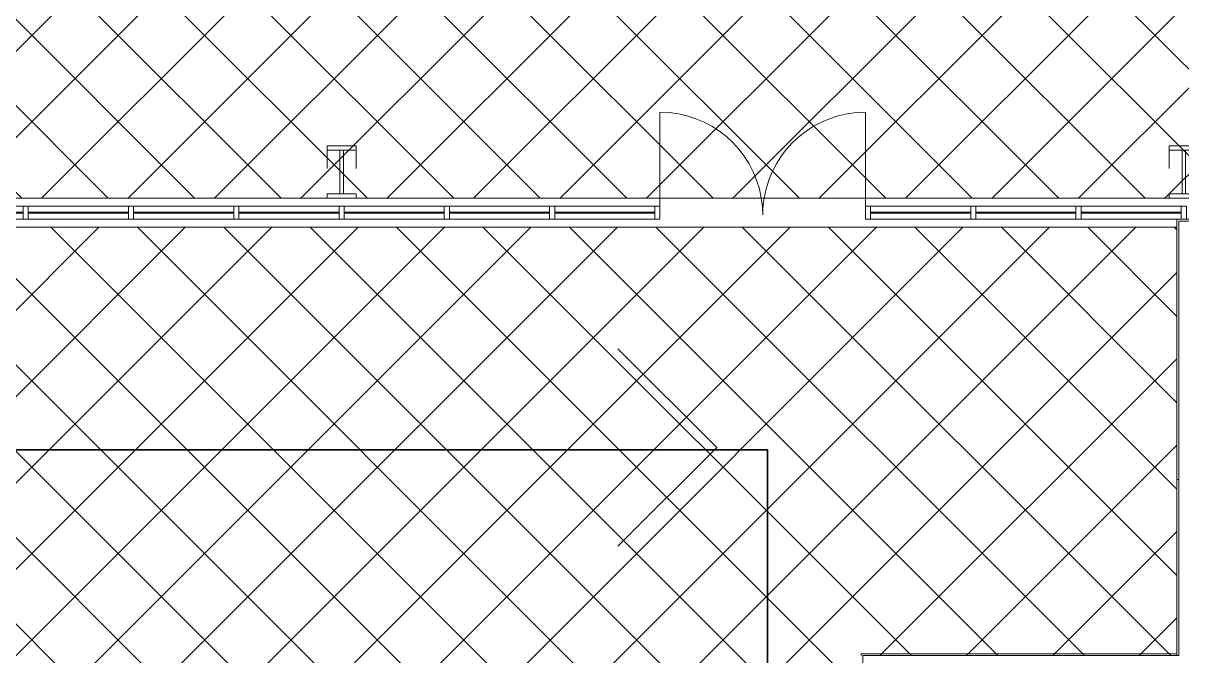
# Model space of a CAD drawing. Header units: inches. Extents: x -1442 to 61540, y -36095 to 93.
# Drawn here: x 58093.7 to 58492, y -22516.9 to -22299.4 of the extents above; entities that cross this region are included whole.
import ezdxf

# ---------------------------------------------------------------- set-up
doc = ezdxf.new("R2010")
doc.units = ezdxf.units.IN
doc.header["$MEASUREMENT"] = 0
for name, color, linetype, lineweight in [('A-DETL', 90, 'Continuous', 9), ('A-DETL-GENF', 92, 'Continuous', 9), ('A-DETL-THIN', 151, 'Continuous', 9), ('A-DOOR', 31, 'Continuous', 9), ('A-GLAZ-CURT', 52, 'Continuous', 9), ('A-GLAZ-CWMG', 51, 'Continuous', 9), ('A-WALL', 113, 'Continuous', 9), ('A-WALL-PATT', 111, 'Continuous', 15), ('I-WALL', 2, 'Continuous', 9), ('S-BEAM', 12, 'Continuous', 9)]:
    doc.layers.add(name, color=color, linetype=linetype, lineweight=lineweight)
pattern_1 = [(45, (34248.79, 0), (-14.849242, 14.849242), []), (135, (34248.79, 0), (-14.849242, -14.849242), [])]

# ---------------------------------------------------------------- blocks, each defined once
blk = doc.blocks.new('columns and girder2 - one-V25-Life Safety Plan')
at = {"layer": 'S-BEAM', "lineweight": 13}
for p, q in [((5, -0.5), (-5, -0.5)), ((-5, -0.5), (-5, -2)), ((-5, -2), (5, -2)), ((0.62, -2), (-0.63, -2)), ((-0.63, -2), (-0.63, -17.03)), ((0.62, -17.03), (0.62, -2)), ((5, -2), (5, -0.5)), ((5, -17.03), (-5, -17.03)), ((-5, -17.03), (-5, -18.55)), ((-5, -18.55), (5, -18.55)), ((-0.63, -17.03), (0.62, -17.03)), ((5, -18.55), (5, -17.03))]:
    blk.add_line(p, q, dxfattribs=at)
at = {"layer": 'S-BEAM'}
for p, q in [((-5, -17.03), (-5, -10.69)), ((5, -10.69), (5, -17.03))]:
    blk.add_line(p, q, dxfattribs=at)
blk = doc.blocks.new('System Panel - Interior Glazing-1220293-Life Safety Plan')
at = {"layer": 'A-GLAZ-CURT'}
for p, q in [((17.21875, -0.5625), (-17.21875, -0.5625)), ((-17.21875, -0.5625), (-17.21875, -0.9375)), ((-17.21875, -0.9375), (17.21875, -0.9375)), ((17.21875, -0.9375), (17.21875, -0.5625))]:
    blk.add_line(p, q, dxfattribs=at)
blk = doc.blocks.new('Door_Single_Storefront - one-1371405-Life Safety Plan')
at = {"layer": 'A-DOOR'}
for p, q in [((-17.66, -5.75), (-17.66, 0)), ((-17.66, -35.31), (-17.66, -5.75))]:
    blk.add_line(p, q, dxfattribs=at)
for start, end in [(350.563, 0), (270, 350.563)]:
    blk.add_arc((-17.66, 0), 35.31, start, end, dxfattribs=at)
blk = doc.blocks.new('Door_Single_Storefront - one-1371406-Life Safety Plan')
at = {"layer": 'A-DOOR'}
for p, q in [((-17.66, 35.31), (-17.66, 5.75)), ((-17.66, 5.75), (-17.66, 0))]:
    blk.add_line(p, q, dxfattribs=at)
for start, end in [(9.437, 90), (360, 9.437)]:
    blk.add_arc((-17.66, 0), 35.31, start, end, dxfattribs=at)
blk = doc.blocks.new('Rectangular Mullion - Interior 1_75_ x 4_5_-V63-Life Safety Plan')
at = {"layer": 'A-GLAZ-CWMG'}
for p, q in [((24208.58, -22362.3), (24243.02, -22362.3)), ((24208.58, -22366.8), (24241.52, -22366.8))]:
    blk.add_line(p, q, dxfattribs=at)
blk = doc.blocks.new('Rectangular Mullion - Interior 1_75_ x 4_5_-1179494-Life Safety Plan')
at = {"layer": 'A-GLAZ-CWMG'}
for p, q in [((24570.45, -22362.3), (24604.89, -22362.3)), ((24570.45, -22366.8), (24604.89, -22366.8))]:
    blk.add_line(p, q, dxfattribs=at)
blk = doc.blocks.new('Rectangular Mullion - Interior 1_75_ x 4_5_-1305206-Life Safety Plan')
at = {"layer": 'A-GLAZ-CWMG'}
for p, q in [((24317.14, -22362.3), (24351.58, -22362.3)), ((24317.14, -22366.8), (24351.58, -22366.8))]:
    blk.add_line(p, q, dxfattribs=at)
blk = doc.blocks.new('Rectangular Mullion - Interior 1_75_ x 4_5_-V64-Life Safety Plan')
at = {"layer": 'A-GLAZ-CWMG'}
for p, q in [((24027.64, -22362.3), (24062.08, -22362.3)), ((24027.64, -22366.8), (24062.08, -22366.8))]:
    blk.add_line(p, q, dxfattribs=at)
blk = doc.blocks.new('Rectangular Mullion - Interior 1_75_ x 4_5_-1220290-Life Safety Plan')
at = {"layer": 'A-GLAZ-CWMG'}
for p, q in [((-0.875, 3), (0.875, 3)), ((-0.875, -1.5), (-0.875, 3)), ((0.875, 3), (0.875, -1.5)), ((0.875, -1.5), (-0.875, -1.5))]:
    blk.add_line(p, q, dxfattribs=at)

msp = doc.modelspace()

# ---------------------------------------------------------------- hatches: boundary and pattern name
at = {"layer": 'A-DETL-GENF'}
h = msp.add_hatch(dxfattribs=at)
h.set_pattern_fill('FP_13', color=8, style=0, pattern_type=2)
h.set_pattern_definition(pattern_1)
h.paths.add_polyline_path([(59946.1, -22359.55), (60520.18, -22359.55), (60520.18, -21134.19), (57040.07, -21134.3), (57040.18, -22359.55), (59872.01, -22359.55)], flags=0)
h.paths.add_polyline_path([(59071.06, -22354.83), (59071.06, -22354.83), (59071.32, -22354.83)], flags=0)
h.paths.add_polyline_path([(57913.06, -22354.83), (57913.06, -22354.83), (57913.32, -22354.83)], flags=0)
h.paths.add_polyline_path([(58926.6, -22354.41), (58926.6, -22354.41), (58926.88, -22354.41)], flags=0)
h.paths.add_polyline_path([(57768.6, -22354.41), (57768.6, -22354.41), (57768.88, -22354.41)], flags=0)
h.paths.add_polyline_path([(57815.99, -22354.36), (57815.99, -22354.35), (57819.34, -22354.36)], flags=0)
h.paths.add_polyline_path([(57045.11, -21748.6), (57045.11, -21748.6), (57045.11, -21747.31)], flags=0)
h.paths.add_polyline_path([(57741.9, -21138.79), (57741.9, -21138.79), (57744.89, -21138.79)], flags=0)
h.paths.add_polyline_path([(57798.08, -21138.29), (57798.08, -21138.29), (57798.62, -21138.29)], flags=0)
h = msp.add_hatch(dxfattribs=at)
h.set_pattern_fill('FP_13', color=8, style=0, pattern_type=2)
h.set_pattern_definition(pattern_1)
h.paths.add_polyline_path([(57927.13, -22787.3), (58382.37, -22787.3), (58382.37, -22516.87), (58490.31, -22516.87), (58490.31, -22369.55), (57052.81, -22369.55), (57052.93, -22787.3), (57917.68, -22787.3)], flags=0)
h.paths.add_polyline_path([(57754.11, -22506.37), (57748.59, -22506.37), (57743.1, -22505.88), (57737.67, -22504.89), (57732.35, -22503.42), (57727.18, -22501.48), (57722.21, -22499.09), (57717.47, -22496.26), (57713.01, -22493.01), (57708.85, -22489.38), (57705.04, -22485.4), (57701.6, -22481.08), (57698.56, -22476.48), (57695.94, -22471.62), (57693.77, -22466.54), (57692.07, -22461.29), (57690.84, -22455.91), (57690.1, -22450.45), (57689.85, -22444.93), (57690.1, -22439.42), (57690.84, -22433.95), (57692.07, -22428.57), (57693.77, -22423.32), (57695.94, -22418.25), (57698.56, -22413.39), (57701.6, -22408.78), (57705.04, -22404.47), (57708.85, -22400.48), (57713.01, -22396.85), (57717.47, -22393.61), (57723.38, -22390.21), (57727.18, -22388.38), (57733.62, -22386.09), (57737.67, -22384.97), (57743.1, -22383.99), (57748.59, -22383.49), (57754.11, -22383.49), (57759.61, -22383.99), (57765.04, -22384.97), (57770.36, -22386.44), (57775.52, -22388.38), (57780.5, -22390.78), (57785.23, -22393.61), (57789.7, -22396.85), (57793.85, -22400.48), (57797.67, -22404.47), (57801.11, -22408.78), (57804.15, -22413.39), (57806.76, -22418.25), (57808.93, -22423.32), (57810.64, -22428.57), (57811.86, -22433.95), (57812.61, -22439.42), (57812.85, -22444.93), (57812.61, -22450.45), (57811.86, -22455.91), (57810.64, -22461.29), (57808.93, -22466.54), (57806.76, -22471.62), (57804.15, -22476.48), (57801.11, -22481.08), (57797.47, -22485.6), (57793.85, -22489.38), (57789.7, -22493.01), (57785.23, -22496.26), (57780.5, -22499.09), (57775.52, -22501.48), (57770.36, -22503.42), (57765.04, -22504.89), (57759.61, -22505.88)], flags=0)
at = {"layer": 'A-WALL-PATT', "lineweight": 9}
h = msp.add_hatch(dxfattribs=at)
h.set_pattern_fill('FP_4', color=256, style=0, pattern_type=2)
h.set_pattern_definition([(0, (34248.79, 0), (122.88, 30.72), [5.069, -87.091, 5.069, -87.091, -491.52]), (0, (34248.79, 0), (122.88, 30.72), [-184.32, 5.069, -179.251, 5.069, -87.091, -215.04]), (0, (34248.79, 0), (122.88, 30.72), [-460.8, 5.069, -56.371, 5.069, -148.531]), (120, (34294.87, 15.36), (-88.0443, 91.057202), [5.069, -87.091, 5.069, -87.091, -491.52]), (120, (34294.87, 15.36), (-88.0443, 91.057202), [-184.32, 5.069, -179.251, 5.069, -87.091, -215.04]), (120, (34294.87, 15.36), (-88.0443, 91.057202), [-460.8, 5.069, -56.371, 5.069, -148.531]), (240, (34310.23, 76.8), (-34.8357, -121.777202), [5.069, -87.091, 5.069, -87.091, -491.52]), (240, (34310.23, 76.8), (-34.8357, -121.777202), [-184.32, 5.069, -179.251, 5.069, -87.091, -215.04]), (240, (34310.23, 76.8), (-34.8357, -121.777202), [-460.8, 5.069, -56.371, 5.069, -148.531])])
h.paths.add_polyline_path([(58490.93, -22516.87), (58490.93, -22367.43), (58494.43, -22367.43), (58494.43, -22366.8), (58490.31, -22366.8), (58490.31, -22516.87)], flags=0)

# ---------------------------------------------------------------- linework, layer by layer
at = {"layer": 'A-DETL'}
msp.add_line((57040.07, -22359.55), (59990.18, -22359.55), dxfattribs=at)
at = {"layer": 'A-DETL', "lineweight": 35}
for p, q in [((58332.12, -22445.26), (58298.18, -22411.32)), ((58332.12, -22445.26), (58298.18, -22479.2)), ((57812.84, -22446.05), (58349.59, -22446.05)), ((58349.59, -22446.05), (58349.59, -22733.27))]:
    msp.add_line(p, q, dxfattribs=at)
at = {"layer": 'A-DETL-THIN'}
for p, q in [((58490.31, -22369.55), (57052.81, -22369.55)), ((58490.31, -22516.87), (58490.31, -22369.55)), ((58382.37, -22787.3), (58382.37, -22516.87)), ((58382.37, -22516.87), (58490.31, -22516.87))]:
    msp.add_line(p, q, dxfattribs=at)
at = {"layer": 'A-WALL'}
for p, q in [((58494.43, -22367.43), (58490.93, -22367.43)), ((58490.93, -22367.43), (58490.93, -22516.87)), ((58382.37, -22516.87), (58490.93, -22516.87)), ((58382.37, -22516.87), (58382.37, -22525.99))]:
    msp.add_line(p, q, dxfattribs=at)
at = {"layer": 'I-WALL', "lineweight": 15}
for p, q in [((58495.06, -22366.8), (58490.31, -22366.8)), ((58490.31, -22366.8), (58490.31, -22516.24)), ((58490.31, -22516.24), (58381.74, -22516.24)), ((58381.74, -22516.24), (58381.74, -22516.8))]:
    msp.add_line(p, q, dxfattribs=at)

# ---------------------------------------------------------------- block references
at = {"layer": 'A-DOOR'}
msp.add_blockref('Door_Single_Storefront - one-1371406-Life Safety Plan', (58330.28, -22365.3), dxfattribs=at)
at = {"layer": 'A-DOOR', "rotation": 180}
msp.add_blockref('Door_Single_Storefront - one-1371405-Life Safety Plan', (58365.59, -22365.3), dxfattribs=at)
at = {"layer": 'A-GLAZ-CURT', "rotation": 180}
for p in [(58076.53, -22365.3), (58112.71, -22365.3), (58148.9, -22365.3), (58185.09, -22365.3), (58221.28, -22365.3), (58257.46, -22365.3), (58293.65, -22365.3), (58402.21, -22365.3), (58438.4, -22365.3), (58474.59, -22365.3)]:
    msp.add_blockref('System Panel - Interior Glazing-1220293-Life Safety Plan', p, dxfattribs=at)
at = {"layer": 'A-GLAZ-CWMG'}
for name, p in [('Rectangular Mullion - Interior 1_75_ x 4_5_-1179494-Life Safety Plan', (33488.85, 0)), ('Rectangular Mullion - Interior 1_75_ x 4_5_-1179494-Life Safety Plan', (33525.04, 0)), ('Rectangular Mullion - Interior 1_75_ x 4_5_-1179494-Life Safety Plan', (33561.23, 0)), ('Rectangular Mullion - Interior 1_75_ x 4_5_-1179494-Life Safety Plan', (33597.42, 0)), ('Rectangular Mullion - Interior 1_75_ x 4_5_-1179494-Life Safety Plan', (33633.6, 0)), ('Rectangular Mullion - Interior 1_75_ x 4_5_-1179494-Life Safety Plan', (33669.79, 0)), ('Rectangular Mullion - Interior 1_75_ x 4_5_-V64-Life Safety Plan', (34248.79, 0)), ('Rectangular Mullion - Interior 1_75_ x 4_5_-1305206-Life Safety Plan', (34067.85, 0)), ('Rectangular Mullion - Interior 1_75_ x 4_5_-1179494-Life Safety Plan', (33850.73, 0)), ('Rectangular Mullion - Interior 1_75_ x 4_5_-V63-Life Safety Plan', (34248.79, 0))]:
    msp.add_blockref(name, p, dxfattribs=at)
at = {"layer": 'A-GLAZ-CWMG', "extrusion": (0, 0, -1)}
for p in [(-58094.62, -22365.3), (-58130.81, -22365.3), (-58166.99, -22365.3), (-58203.18, -22365.3), (-58239.37, -22365.3), (-58275.56, -22365.3), (-58311.74, -22365.3), (-58384.12, -22365.3), (-58420.31, -22365.3), (-58456.49, -22365.3), (-58492.68, -22365.3)]:
    msp.add_blockref('Rectangular Mullion - Interior 1_75_ x 4_5_-1220290-Life Safety Plan', p, dxfattribs=at)
at = {"layer": 'S-BEAM', "rotation": 180}
for p in [(58203.18, -22360.05), (58492.68, -22360.05)]:
    msp.add_blockref('columns and girder2 - one-V25-Life Safety Plan', p, dxfattribs=at)

doc.saveas('drawing.dxf')
